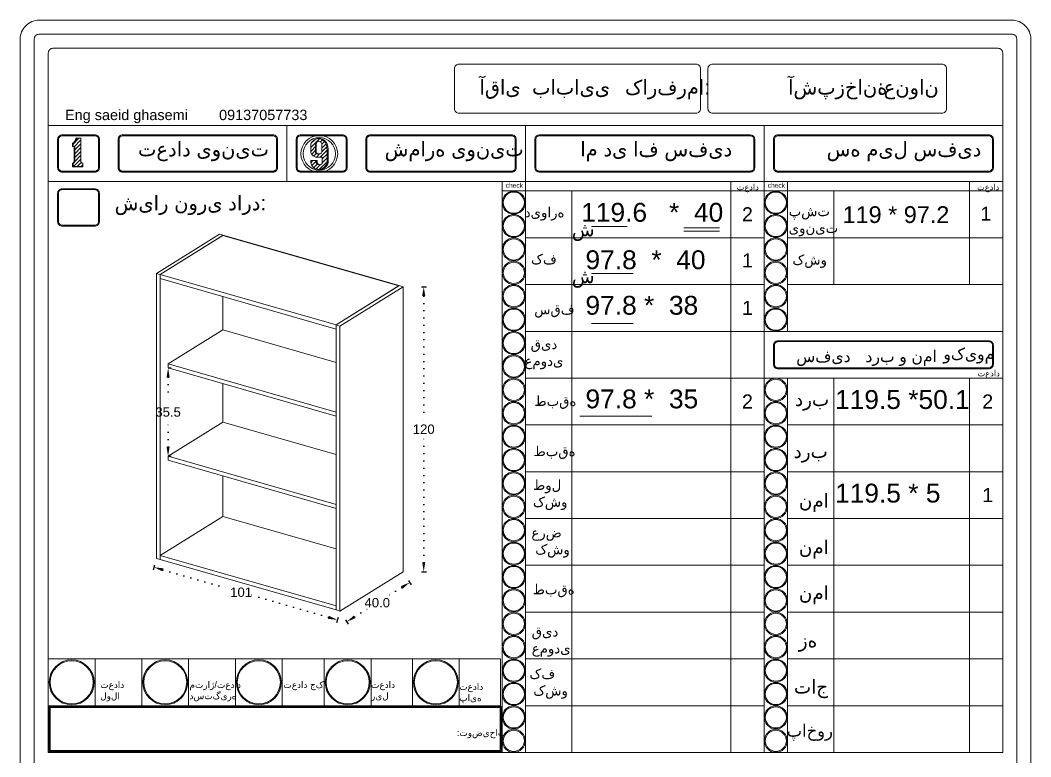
# Model space of a CAD drawing. Header units: inches. Extents: x 352 to 11605, y -941 to 2503.
# Drawn here: x 10072.4 to 10504.4, y 1258.1 to 1572.8 of the extents above; entities that cross this region are included whole.
import ezdxf

# ---------------------------------------------------------------- set-up
doc = ezdxf.new("R2010")
doc.units = ezdxf.units.IN
doc.header["$MEASUREMENT"] = 0
doc.linetypes.add('ACAD_ISO07W100', pattern=[3, 0, -3])
doc.styles.get("Standard").update_dxf_attribs({"font": 'arial.ttf'})
doc.dimstyles.new('ISO-25', dxfattribs={"dimtxt": 4, "dimasz": 4, "dimexe": 1.25, "dimexo": 0.625, "dimtad": 1, "dimtih": 1, "dimtoh": 1, "dimdec": 1, "dimtxsty": 'Standard', "dimcen": 2.5, "dimadec": 0, "dimazin": 0, "dimtfac": 1, "dimtdec": 1, "dimtmove": 0, "dimatfit": 3, "dimfxl": 1, "dimfxlon": 1, "dimarcsym": 0})

# ---------------------------------------------------------------- blocks, each defined once
blk = doc.blocks.new('*D137')
at = {"color": 0, "lineweight": -2, "transparency": 16777216}
for p, q in [((10243.91, 1458.94), (10246.16, 1458.94)), ((10243.91, 1337.14), (10246.16, 1337.14))]:
    blk.add_line(p, q, dxfattribs=at)
at = {"color": 0, "linetype": 'ACAD_ISO07W100', "lineweight": -2, "transparency": 16777216}
for p, q in [((10244.91, 1454.94), (10244.91, 1400.71)), ((10244.91, 1341.14), (10244.91, 1395.37))]:
    blk.add_line(p, q, dxfattribs=at)
at = {"color": 0, "transparency": 16777216}
for points in [[(10244.24, 1454.94), (10245.57, 1454.94), (10244.91, 1458.94)], [(10244.24, 1341.14), (10245.57, 1341.14), (10244.91, 1337.14)]]:
    blk.add_solid(points, dxfattribs=at)
at = {"layer": 'Defpoints', "color": 0, "transparency": 16777216}
for p in [(10236.05, 1458.94), (10244.91, 1458.94), (10236.05, 1337.14)]:
    blk.add_point(p, dxfattribs=at)
at = {"color": 0, "lineweight": 20, "transparency": 16777216, "insert": (10244.91, 1398.04), "char_height": 4, "attachment_point": 5}
blk.add_mtext('120', dxfattribs=at)
blk = doc.blocks.new('*D138')
at = {"color": 0, "lineweight": -2, "transparency": 16777216}
for p, q in [((10238.38, 1333.4), (10239.57, 1331.49)), ((10211.44, 1316.6), (10212.63, 1314.69))]:
    blk.add_line(p, q, dxfattribs=at)
at = {"color": 0, "linetype": 'ACAD_ISO07W100', "lineweight": -2, "transparency": 16777216}
for p, q in [((10235.52, 1330.43), (10229.32, 1326.57)), ((10215.37, 1317.87), (10220.76, 1321.23))]:
    blk.add_line(p, q, dxfattribs=at)
at = {"color": 0, "transparency": 16777216}
for points in [[(10235.16, 1331), (10235.87, 1329.87), (10238.91, 1332.55)], [(10215.01, 1318.43), (10215.72, 1317.3), (10211.97, 1315.75)]]:
    blk.add_solid(points, dxfattribs=at)
at = {"layer": 'Defpoints', "color": 0, "transparency": 16777216}
for p in [(10236.05, 1337.14), (10209.11, 1320.35), (10211.97, 1315.75)]:
    blk.add_point(p, dxfattribs=at)
at = {"color": 0, "lineweight": 20, "transparency": 16777216, "insert": (10225.04, 1323.9), "char_height": 4, "attachment_point": 5}
blk.add_mtext('40.0', dxfattribs=at)
blk = doc.blocks.new('*D139')
at = {"color": 0, "lineweight": -2, "transparency": 16777216}
for p, q in [((10129.86, 1340.01), (10129.24, 1337.85)), ((10208.3, 1317.52), (10207.68, 1315.36))]:
    blk.add_line(p, q, dxfattribs=at)
at = {"color": 0, "linetype": 'ACAD_ISO07W100', "lineweight": -2, "transparency": 16777216}
for p, q in [((10133.43, 1337.95), (10162.37, 1329.65)), ((10204.18, 1317.67), (10171.31, 1327.09))]:
    blk.add_line(p, q, dxfattribs=at)
at = {"color": 0, "transparency": 16777216}
for points in [[(10133.62, 1338.59), (10133.25, 1337.31), (10129.59, 1339.05)], [(10204.36, 1318.31), (10203.99, 1317.02), (10208.02, 1316.56)]]:
    blk.add_solid(points, dxfattribs=at)
at = {"layer": 'Defpoints', "color": 0, "transparency": 16777216}
for p in [(10130.67, 1342.83), (10129.59, 1339.05), (10209.11, 1320.35)]:
    blk.add_point(p, dxfattribs=at)
at = {"color": 0, "lineweight": 20, "transparency": 16777216, "insert": (10166.84, 1328.37), "char_height": 4, "attachment_point": 5}
blk.add_mtext('101', dxfattribs=at)
blk = doc.blocks.new('*D140')
at = {"color": 0, "lineweight": -2, "transparency": 16777216}
for p, q in [((10135.63, 1424.23), (10136.88, 1424.23)), ((10135.63, 1386.53), (10136.88, 1386.53))]:
    blk.add_line(p, q, dxfattribs=at)
at = {"color": 0, "linetype": 'ACAD_ISO07W100', "lineweight": -2, "transparency": 16777216}
for p, q in [((10135.63, 1420.23), (10135.63, 1408.04)), ((10135.63, 1390.53), (10135.63, 1402.71))]:
    blk.add_line(p, q, dxfattribs=at)
at = {"color": 0, "transparency": 16777216}
for points in [[(10134.96, 1420.23), (10136.3, 1420.23), (10135.63, 1424.23)], [(10134.96, 1390.53), (10136.3, 1390.53), (10135.63, 1386.53)]]:
    blk.add_solid(points, dxfattribs=at)
at = {"layer": 'Defpoints', "color": 0, "transparency": 16777216}
for p in [(10135.63, 1424.23), (10135.63, 1386.53), (10135.63, 1386.53)]:
    blk.add_point(p, dxfattribs=at)
at = {"color": 0, "lineweight": 20, "transparency": 16777216, "insert": (10135.63, 1405.38), "char_height": 4, "attachment_point": 5}
blk.add_mtext('35.5', dxfattribs=at)

msp = doc.modelspace()

# ---------------------------------------------------------------- hatches: boundary and pattern name
at = {"lineweight": 20}
h = msp.add_hatch(dxfattribs=at)
h.set_pattern_fill('ANSI31', color=256, scale=9.218651)
h.set_pattern_definition([(45, (9349.1498, 2061.4753), (-0.8148213, 0.8148213), [])])
h.paths.add_polyline_path([(10098.92, 1511.72), (10098.83, 1511.77), (10098.74, 1511.82), (10098.66, 1511.88), (10098.59, 1511.96), (10098.53, 1512.04), (10098.48, 1512.12), (10098.44, 1512.21), (10098.41, 1512.31), (10098.39, 1512.41), (10098.39, 1512.51), (10098.39, 1522.43), (10096.53, 1522.43), (10096.5, 1522.2), (10096.45, 1521.97), (10096.38, 1521.75), (10096.3, 1521.53), (10096.19, 1521.32), (10096.07, 1521.12), (10095.93, 1520.94), (10095.78, 1520.76), (10095.61, 1520.6), (10095.42, 1520.46), (10095.23, 1520.33), (10095.02, 1520.22), (10095.02, 1518.81), (10095.43, 1518.81), (10095.74, 1518.79), (10095.74, 1512.55), (10095.72, 1512.45), (10095.7, 1512.36), (10095.67, 1512.26), (10095.63, 1512.18), (10095.57, 1512.09), (10095.51, 1512.02), (10095.45, 1511.95), (10095.37, 1511.88), (10095.29, 1511.83), (10095.21, 1511.78), (10095.12, 1511.75), (10095.02, 1511.72), (10095.02, 1510.29), (10099.11, 1510.29), (10099.11, 1511.67), (10099.01, 1511.69)])
h = msp.add_hatch(dxfattribs=at)
h.set_pattern_fill('ANSI31', color=256, scale=9.218651)
h.set_pattern_definition([(45, (9595.5561, 2061.3738), (-0.8148213, 0.8148213), [])])
h.paths.add_polyline_path([(10203.59, 1515.66), (10203.6, 1515.84), (10203.61, 1516.27), (10203.62, 1516.7), (10203.61, 1517.13), (10203.59, 1517.56), (10203.55, 1518.06), (10203.5, 1518.53), (10203.42, 1519), (10203.33, 1519.47), (10203.21, 1519.93), (10202.86, 1520.58), (10202.39, 1521.15), (10201.82, 1521.62), (10201.17, 1521.96), (10200.46, 1522.18), (10199.72, 1522.25), (10199.28, 1522.21), (10198.68, 1522.02), (10198.02, 1521.67), (10197.44, 1521.2), (10196.97, 1520.62), (10196.61, 1519.97), (10196.61, 1516.53), (10196.7, 1516.22), (10196.82, 1515.93), (10196.97, 1515.64), (10197.15, 1515.38), (10197.37, 1515.14), (10197.6, 1514.92), (10197.87, 1514.74), (10198.15, 1514.58), (10198.44, 1514.46), (10198.75, 1514.37), (10199.07, 1514.31), (10199.12, 1514.31), (10201.11, 1514.31), (10201.54, 1514.29), (10201.54, 1511.85), (10201.44, 1511.63), (10201.3, 1511.44), (10201.13, 1511.28), (10200.92, 1511.16), (10200.7, 1511.09), (10200.46, 1511.07), (10200.23, 1511.09), (10199.82, 1511.14), (10199.59, 1511.21), (10199.39, 1511.33), (10199.22, 1511.48), (10199.08, 1511.67), (10198.98, 1511.89), (10198.98, 1512.83), (10196.61, 1512.83), (10196.61, 1511.85), (10196.92, 1511.07), (10197.39, 1510.38), (10197.99, 1509.8), (10198.7, 1509.37), (10199.4, 1509.14), (10199.91, 1509.08), (10200.74, 1509.17), (10201.52, 1509.43), (10202.23, 1509.86), (10202.83, 1510.43), (10203.29, 1511.12), (10203.59, 1511.89)])
h.paths.add_polyline_path([(10201.04, 1516.08), (10200.86, 1515.9), (10200.63, 1515.77), (10200.39, 1515.69), (10200.13, 1515.66), (10199.88, 1515.69), (10199.63, 1515.77), (10199.41, 1515.9), (10199.22, 1516.08), (10199.08, 1516.29), (10198.98, 1516.53), (10198.98, 1519.97), (10199.02, 1520.26), (10199.13, 1520.54), (10199.32, 1520.78), (10199.56, 1520.97), (10199.83, 1521.08), (10200.13, 1521.12), (10200.43, 1521.08), (10200.71, 1520.97), (10200.95, 1520.78), (10201.13, 1520.54), (10201.25, 1520.26), (10201.29, 1519.97), (10201.29, 1516.53), (10201.19, 1516.29)], flags=16)

# ---------------------------------------------------------------- linework, layer by layer
for p, q in [((10084.41, 1259.88), (10084.41, 1558.85)), ((10492.41, 1527.88), (10084.41, 1527.88)), ((10084.41, 1348.89), (10084.41, 1527.88)), ((10186.41, 1503.88), (10186.41, 1527.88)), ((10288.41, 1503.88), (10288.41, 1527.88)), ((10288.41, 1527.88), (10288.41, 1507.88)), ((10390.41, 1503.88), (10390.41, 1527.88)), ((10088.41, 1509.88), (10088.41, 1521.88)), ((10104.26, 1523.88), (10090.41, 1523.88)), ((10106.26, 1521.88), (10106.26, 1509.88)), ((10114.26, 1509.88), (10114.26, 1521.88)), ((10180.41, 1523.88), (10116.26, 1523.88)), ((10182.41, 1509.88), (10182.41, 1521.88)), ((10190.41, 1521.88), (10190.41, 1509.88)), ((10210.12, 1523.88), (10192.41, 1523.88)), ((10212.12, 1509.88), (10212.12, 1521.88)), ((10220.12, 1509.88), (10220.12, 1521.88)), ((10282.41, 1523.88), (10222.12, 1523.88)), ((10284.41, 1521.88), (10284.41, 1509.88)), ((10292.41, 1509.88), (10292.41, 1521.88)), ((10384.41, 1523.88), (10294.41, 1523.88)), ((10386.41, 1521.88), (10386.41, 1509.88)), ((10394.41, 1509.88), (10394.41, 1521.88)), ((10486.41, 1523.88), (10396.41, 1523.88)), ((10488.41, 1509.88), (10488.41, 1521.88)), ((10095.02, 1520.22), (10095.02, 1518.81)), ((10090.41, 1507.88), (10104.26, 1507.88)), ((10095.02, 1510.29), (10099.11, 1510.29)), ((10180.41, 1507.88), (10116.26, 1507.88)), ((10192.41, 1507.88), (10210.12, 1507.88)), ((10282.41, 1507.88), (10222.12, 1507.88)), ((10294.41, 1507.88), (10384.41, 1507.88)), ((10396.41, 1507.88), (10486.41, 1507.88)), ((10492.41, 1507.88), (10492.41, 1259.88)), ((10084.41, 1503.88), (10492.41, 1503.88)), ((10278.41, 1503.88), (10278.41, 1499.88)), ((10288.41, 1259.88), (10288.41, 1503.88)), ((10376.24, 1259.88), (10376.24, 1503.88)), ((10390.41, 1503.88), (10390.41, 1479.88)), ((10400.41, 1503.88), (10400.41, 1479.88)), ((10478.19, 1459.88), (10478.19, 1503.88)), ((10278.41, 1499.88), (10492.41, 1499.88)), ((10278.41, 1259.88), (10278.41, 1499.88)), ((10308.22, 1499.88), (10308.22, 1259.88)), ((10390.41, 1343.88), (10390.41, 1499.88)), ((10390.41, 1259.88), (10390.41, 1499.88)), ((10400.41, 1439.88), (10400.41, 1499.88)), ((10400.41, 1439.88), (10400.41, 1499.88)), ((10400.41, 1499.88), (10400.41, 1479.88)), ((10420.22, 1499.88), (10420.22, 1459.88)), ((10316.57, 1484.63), (10331.9, 1484.63)), ((10356.07, 1484.13), (10371.4, 1484.13)), ((10356.07, 1482.73), (10371.4, 1482.73)), ((10288.41, 1479.88), (10390.41, 1479.88)), ((10400.41, 1479.88), (10492.41, 1479.88)), ((10316.57, 1464.63), (10334.46, 1464.63)), ((10288.41, 1459.88), (10390.41, 1459.88)), ((10492.41, 1459.88), (10400.41, 1459.88)), ((10492.41, 1459.88), (10472.41, 1459.88)), ((10316.57, 1443.18), (10334.46, 1443.18)), ((10288.41, 1439.88), (10492.41, 1439.88)), ((10486.41, 1435.88), (10396.41, 1435.88)), ((10394.41, 1425.88), (10394.41, 1433.88)), ((10488.41, 1433.88), (10488.41, 1425.88)), ((10486.41, 1423.88), (10396.41, 1423.88)), ((10288.41, 1419.88), (10390.41, 1419.88)), ((10492.41, 1419.88), (10390.41, 1419.88)), ((10400.41, 1259.88), (10400.41, 1419.88)), ((10420.22, 1419.88), (10420.22, 1259.88)), ((10478.19, 1419.88), (10478.19, 1259.88)), ((10288.41, 1399.88), (10390.41, 1399.88)), ((10288.41, 1399.88), (10308.22, 1399.88)), ((10288.41, 1399.88), (10390.41, 1399.88)), ((10311.66, 1403.63), (10342.42, 1403.63)), ((10356.92, 1399.88), (10390.41, 1399.88)), ((10400.41, 1399.88), (10492.41, 1399.88)), ((10288.41, 1379.88), (10308.22, 1379.88)), ((10288.41, 1379.88), (10390.41, 1379.88)), ((10400.41, 1379.88), (10492.41, 1379.88)), ((10400.41, 1379.88), (10492.41, 1379.88)), ((10288.41, 1359.88), (10390.41, 1359.88)), ((10400.41, 1359.88), (10492.41, 1359.88)), ((10288.41, 1339.88), (10390.41, 1339.88)), ((10376.24, 1339.88), (10390.41, 1339.88)), ((10400.41, 1339.88), (10492.41, 1339.88)), ((10084.41, 1319.88), (10084.41, 1279.88)), ((10084.41, 1319.88), (10084.41, 1279.88)), ((10288.41, 1319.88), (10390.41, 1319.88)), ((10376.24, 1319.88), (10390.41, 1319.88)), ((10400.41, 1319.88), (10492.41, 1319.88)), ((10400.41, 1319.88), (10492.41, 1319.88)), ((10084.41, 1299.88), (10277.79, 1299.88)), ((10104.41, 1299.88), (10104.41, 1279.88)), ((10124.41, 1299.88), (10124.41, 1279.88)), ((10144.41, 1299.88), (10144.41, 1279.88)), ((10164.41, 1299.88), (10164.41, 1279.88)), ((10184.41, 1299.88), (10184.41, 1279.88)), ((10202.4, 1299.88), (10202.4, 1279.88)), ((10222.4, 1299.88), (10222.4, 1279.88)), ((10240.08, 1299.88), (10240.08, 1279.88)), ((10260.08, 1299.88), (10260.08, 1279.88)), ((10277.79, 1299.88), (10277.79, 1279.88)), ((10288.41, 1299.88), (10390.41, 1299.88)), ((10288.41, 1299.88), (10390.41, 1299.88)), ((10376.24, 1299.88), (10390.41, 1299.88)), ((10400.41, 1299.88), (10492.41, 1299.88)), ((10400.41, 1299.88), (10492.41, 1299.88)), ((10084.41, 1279.88), (10277.79, 1279.88)), ((10288.41, 1279.88), (10390.41, 1279.88)), ((10288.41, 1279.88), (10390.41, 1279.88)), ((10376.24, 1279.88), (10390.41, 1279.88)), ((10400.41, 1279.88), (10492.41, 1279.88)), ((10400.41, 1279.88), (10492.41, 1279.88)), ((10278.41, 1259.88), (10084.41, 1259.88)), ((10278.41, 1259.88), (10390.41, 1259.88)), ((10278.41, 1259.88), (10492.41, 1259.88)), ((10278.41, 1259.88), (10390.41, 1259.88))]:
    msp.add_line(p, q, dxfattribs=at)
at = {"linetype": 'Continuous', "lineweight": 20, "extrusion": (-1.66533e-16, 0.906236, 0.422772)}
for p, q in [((10157.61, 1481.43), (10130.67, 1464.63)), ((10132.26, 1464.18), (10159.2, 1480.97)), ((10132.26, 1464.18), (10159, 1480.85)), ((10157.61, 1481.43), (10234.46, 1459.4)), ((10234.26, 1459.27), (10159, 1480.85)), ((10234.26, 1459.27), (10159, 1480.85)), ((10130.67, 1464.63), (10132.26, 1464.18)), ((10130.67, 1464.63), (10130.67, 1342.83)), ((10132.26, 1462.44), (10132.26, 1464.18)), ((10207.52, 1442.6), (10132.26, 1464.18)), ((10132.26, 1464.18), (10132.26, 1342.38)), ((10207.52, 1440.86), (10132.26, 1462.44)), ((10222.74, 1462.76), (10221.15, 1463.21)), ((10222.54, 1462.63), (10222.74, 1462.76)), ((10234.46, 1459.4), (10207.52, 1442.6)), ((10234.26, 1459.27), (10207.52, 1442.6)), ((10209.11, 1442.15), (10236.05, 1458.94)), ((10234.46, 1459.4), (10234.26, 1459.27)), ((10236.05, 1458.94), (10234.46, 1459.4)), ((10236.05, 1458.94), (10236.05, 1337.14)), ((10159, 1454.77), (10159, 1440.54)), ((10135.63, 1425.97), (10159, 1440.54)), ((10159, 1440.54), (10207.52, 1426.63)), ((10207.52, 1442.6), (10209.11, 1442.15)), ((10207.52, 1442.6), (10207.52, 1320.8)), ((10207.52, 1442.6), (10207.52, 1440.86)), ((10209.11, 1442.15), (10209.11, 1320.35)), ((10135.63, 1425.97), (10207.52, 1405.36)), ((10135.63, 1424.23), (10135.63, 1425.97)), ((10207.52, 1403.62), (10135.63, 1424.23)), ((10159, 1417.53), (10159, 1401.1)), ((10159, 1401.1), (10135.63, 1386.53)), ((10159, 1401.1), (10207.52, 1387.19)), ((10135.63, 1386.53), (10207.52, 1365.92)), ((10135.63, 1384.79), (10135.63, 1386.53)), ((10207.52, 1364.18), (10135.63, 1384.79)), ((10159, 1378.09), (10159, 1360.79)), ((10132.26, 1344.12), (10159, 1360.79)), ((10207.52, 1346.88), (10159, 1360.79)), ((10207.52, 1322.54), (10132.26, 1344.12)), ((10132.26, 1344.12), (10132.26, 1342.38)), ((10132.26, 1342.38), (10130.67, 1342.83)), ((10132.26, 1342.38), (10207.52, 1320.8)), ((10236.05, 1337.14), (10209.11, 1320.35)), ((10207.52, 1322.54), (10207.52, 1320.8)), ((10209.11, 1320.35), (10207.52, 1320.8))]:
    msp.add_line(p, q, dxfattribs=at)
at = {"lineweight": 20}
for points in [[(10080.41, 966.85), (10496.41, 966.85, 0.414214), (10504.41, 974.85), (10504.41, 1564.85, 0.414214), (10496.41, 1572.85), (10080.41, 1572.85, 0.414214), (10072.41, 1564.85), (10072.41, 974.85, 0.414214)], [(10080.41, 972.85), (10496.41, 972.85, 0.414214), (10498.41, 974.85), (10498.41, 1564.85, 0.414214), (10496.41, 1566.85), (10080.41, 1566.85, 0.414214), (10078.41, 1564.85), (10078.41, 974.85, 0.414214)], [(10363.26, 1552.09, 0.414214), (10361.26, 1554.09), (10260.02, 1554.09, 0.414214), (10258.02, 1552.09), (10258.02, 1535.05, 0.414214), (10260.02, 1533.05), (10361.26, 1533.05, 0.414214), (10363.26, 1535.05)], [(10368.39, 1533.05), (10466.39, 1533.05, 0.414214), (10468.39, 1535.05), (10468.39, 1552.09, 0.414214), (10466.39, 1554.09), (10368.39, 1554.09, 0.414214), (10366.39, 1552.09), (10366.39, 1535.05, 0.414214)], [(10468.39, 1552.09, 0.414214), (10466.39, 1554.09), (10368.39, 1554.09, 0.414214), (10366.39, 1552.09), (10366.39, 1535.05, 0.414214), (10368.39, 1533.05), (10466.39, 1533.05, 0.414214), (10468.39, 1535.05)], [(10106.26, 1521.88, 0.414214), (10104.26, 1523.88), (10090.41, 1523.88, 0.414214), (10088.41, 1521.88), (10088.41, 1509.88, 0.414214), (10090.41, 1507.88), (10104.26, 1507.88, 0.414214), (10106.26, 1509.88)], [(10105.86, 1521.88, 0.414214), (10104.26, 1523.48), (10090.41, 1523.48, 0.414214), (10088.81, 1521.88), (10088.81, 1509.88, 0.414214), (10090.41, 1508.28), (10104.26, 1508.28, 0.414214), (10105.86, 1509.88)], [(10182.41, 1521.88, 0.414214), (10180.41, 1523.88), (10116.26, 1523.88, 0.414214), (10114.26, 1521.88), (10114.26, 1509.88, 0.414214), (10116.26, 1507.88), (10180.41, 1507.88, 0.414214), (10182.41, 1509.88)], [(10182.01, 1521.88, 0.414214), (10180.41, 1523.48), (10116.26, 1523.48, 0.414214), (10114.66, 1521.88), (10114.66, 1509.88, 0.414214), (10116.26, 1508.28), (10180.41, 1508.28, 0.414214), (10182.01, 1509.88)], [(10212.12, 1521.88, 0.414214), (10210.12, 1523.88), (10192.41, 1523.88, 0.414214), (10190.41, 1521.88), (10190.41, 1509.88, 0.414214), (10192.41, 1507.88), (10210.12, 1507.88, 0.414214), (10212.12, 1509.88)], [(10211.72, 1521.88, 0.414214), (10210.12, 1523.48), (10192.41, 1523.48, 0.414214), (10190.81, 1521.88), (10190.81, 1509.88, 0.414214), (10192.41, 1508.28), (10210.12, 1508.28, 0.414214), (10211.72, 1509.88)], [(10284.41, 1521.88, 0.414214), (10282.41, 1523.88), (10222.12, 1523.88, 0.414214), (10220.12, 1521.88), (10220.12, 1509.88, 0.414214), (10222.12, 1507.88), (10282.41, 1507.88, 0.414214), (10284.41, 1509.88)], [(10284.01, 1521.88, 0.414214), (10282.41, 1523.48), (10222.12, 1523.48, 0.414214), (10220.52, 1521.88), (10220.52, 1509.88, 0.414214), (10222.12, 1508.28), (10282.41, 1508.28, 0.414214), (10284.01, 1509.88)], [(10386.01, 1521.88, 0.414214), (10384.41, 1523.48), (10294.41, 1523.48, 0.414214), (10292.81, 1521.88), (10292.81, 1509.88, 0.414214), (10294.41, 1508.28), (10384.41, 1508.28, 0.414214), (10386.01, 1509.88)], [(10488.41, 1521.88, 0.414214), (10486.41, 1523.88), (10396.41, 1523.88, 0.414214), (10394.41, 1521.88), (10394.41, 1509.88, 0.414214), (10396.41, 1507.88), (10486.41, 1507.88, 0.414214), (10488.41, 1509.88)], [(10488.01, 1521.88, 0.414214), (10486.41, 1523.48), (10396.41, 1523.48, 0.414214), (10394.81, 1521.88), (10394.81, 1509.88, 0.414214), (10396.41, 1508.28), (10486.41, 1508.28, 0.414214), (10488.01, 1509.88)], [(10106.26, 1498.84, 0.414214), (10104.26, 1500.84), (10090.41, 1500.84, 0.414214), (10088.41, 1498.84), (10088.41, 1486.84, 0.414214), (10090.41, 1484.84), (10104.26, 1484.84, 0.414214), (10106.26, 1486.84)], [(10106.26, 1498.84, 0.414214), (10104.26, 1500.84), (10090.41, 1500.84, 0.414214), (10088.41, 1498.84), (10088.41, 1486.84, 0.414214), (10090.41, 1484.84), (10104.26, 1484.84, 0.414214), (10106.26, 1486.84)], [(10105.86, 1498.84, 0.414214), (10104.26, 1500.44), (10090.41, 1500.44, 0.414214), (10088.81, 1498.84), (10088.81, 1486.84, 0.414214), (10090.41, 1485.24), (10104.26, 1485.24, 0.414214), (10105.86, 1486.84)], [(10105.86, 1498.84, 0.414214), (10104.26, 1500.44), (10090.41, 1500.44, 0.414214), (10088.81, 1498.84), (10088.81, 1486.84, 0.414214), (10090.41, 1485.24), (10104.26, 1485.24, 0.414214), (10105.86, 1486.84)], [(10488.41, 1433.88, 0.414214), (10486.41, 1435.88), (10396.41, 1435.88, 0.414214), (10394.41, 1433.88), (10394.41, 1425.88, 0.414214), (10396.41, 1423.88), (10486.41, 1423.88, 0.414214), (10488.41, 1425.88)], [(10488.01, 1433.88, 0.414214), (10486.41, 1435.48), (10396.41, 1435.48, 0.414214), (10394.81, 1433.88), (10394.81, 1425.88, 0.414214), (10396.41, 1424.28), (10486.41, 1424.28, 0.414214), (10488.01, 1425.88)]]:
    msp.add_lwpolyline(points, format="xyb", close=True, dxfattribs=at)
for points in [[(10492.41, 1360.82), (10492.41, 1558.85, 0.414214), (10490.41, 1560.85), (10086.41, 1560.85, 0.414214), (10084.41, 1558.85), (10084.41, 1360.82)], [(10363.26, 1552.09, 0.414214), (10361.26, 1554.09), (10260.02, 1554.09, 0.414214), (10258.02, 1552.09), (10258.02, 1535.05, 0.414214), (10260.02, 1533.05), (10361.26, 1533.05, 0.414214), (10363.26, 1535.05), (10363.26, 1552.09)]]:
    msp.add_lwpolyline(points, format="xyb", dxfattribs=at)
for points in [[(10094.71, 1510.23), (10099.11, 1510.23), (10099.11, 1510.29), (10099.11, 1511.67), (10099.01, 1511.69), (10098.92, 1511.72), (10098.83, 1511.77), (10098.74, 1511.82), (10098.66, 1511.88), (10098.59, 1511.96), (10098.53, 1512.04), (10098.48, 1512.12), (10098.44, 1512.21), (10098.41, 1512.31), (10098.39, 1512.41), (10098.39, 1512.51), (10098.39, 1522.43), (10098.39, 1522.49), (10096.22, 1522.49), (10096.2, 1522.26), (10096.15, 1522.03), (10096.08, 1521.8), (10095.99, 1521.58), (10095.89, 1521.37), (10095.76, 1521.17), (10095.62, 1520.98), (10095.47, 1520.8), (10095.3, 1520.64), (10095.11, 1520.49), (10094.91, 1520.36), (10094.71, 1520.25), (10094.71, 1518.81), (10095.02, 1518.81), (10095.43, 1518.81), (10095.43, 1512.51), (10095.41, 1512.41), (10095.39, 1512.31), (10095.36, 1512.22), (10095.32, 1512.13), (10095.26, 1512.05), (10095.2, 1511.97), (10095.14, 1511.9), (10095.06, 1511.84), (10094.98, 1511.78), (10094.89, 1511.74), (10094.8, 1511.7), (10094.71, 1511.67), (10094.71, 1510.23), (10095.02, 1510.29), (10095.02, 1511.72), (10095.12, 1511.75), (10095.21, 1511.78), (10095.29, 1511.83), (10095.37, 1511.88), (10095.45, 1511.95), (10095.51, 1512.02), (10095.57, 1512.09), (10095.63, 1512.18), (10095.67, 1512.26), (10095.7, 1512.36), (10095.72, 1512.45), (10095.74, 1512.55), (10095.74, 1518.79), (10095.43, 1518.81)], [(10094.71, 1520.25), (10095.02, 1520.22), (10095.23, 1520.33), (10095.42, 1520.46), (10095.61, 1520.6), (10095.78, 1520.76), (10095.93, 1520.94), (10096.07, 1521.12), (10096.19, 1521.32), (10096.3, 1521.53), (10096.38, 1521.75), (10096.45, 1521.97), (10096.5, 1522.2), (10096.53, 1522.43)], [(10096.22, 1522.49), (10096.53, 1522.43), (10098.39, 1522.43)], [(10198.68, 1522.02), (10198.02, 1521.67), (10197.44, 1521.2), (10196.97, 1520.62), (10196.61, 1519.97), (10196.61, 1516.53), (10196.7, 1516.22), (10196.82, 1515.93), (10196.97, 1515.64), (10197.15, 1515.38), (10197.37, 1515.14), (10197.6, 1514.92), (10197.87, 1514.74), (10198.15, 1514.58), (10198.44, 1514.46), (10198.75, 1514.37), (10199.07, 1514.31), (10199.12, 1514.31), (10199.39, 1514.29), (10201.54, 1514.29)], [(10199.72, 1521.07), (10199.43, 1521.03), (10199.15, 1520.92), (10198.91, 1520.73), (10198.73, 1520.5), (10198.62, 1520.22), (10198.58, 1519.93), (10198.58, 1516.53), (10198.68, 1516.29), (10198.82, 1516.08), (10199.01, 1515.9), (10199.23, 1515.77), (10199.47, 1515.69), (10199.72, 1515.66), (10200.13, 1515.66), (10200.39, 1515.69), (10200.63, 1515.77), (10200.86, 1515.9), (10201.04, 1516.08), (10201.19, 1516.29), (10201.29, 1516.53), (10201.29, 1519.97)], [(10198.68, 1522.02), (10199.28, 1522.21), (10199.39, 1522.24), (10200.13, 1522.31), (10200.88, 1522.24), (10201.59, 1522.02), (10202.25, 1521.67), (10202.83, 1521.2), (10203.3, 1520.62), (10203.65, 1519.97), (10203.77, 1519.5), (10203.87, 1519.03), (10203.95, 1518.56), (10204, 1518.09), (10204.04, 1517.58), (10204.06, 1517.14), (10204.06, 1516.71), (10204.06, 1516.27), (10204.05, 1515.84), (10204.04, 1515.66), (10204.04, 1511.85), (10203.73, 1511.07), (10203.27, 1510.38), (10202.66, 1509.8), (10201.95, 1509.37), (10201.16, 1509.1), (10200.46, 1509.03)], [(10201.29, 1519.97), (10201.25, 1520.26), (10201.13, 1520.54), (10200.95, 1520.78), (10200.71, 1520.97), (10200.43, 1521.08), (10200.13, 1521.12), (10199.83, 1521.08), (10199.56, 1520.97), (10199.32, 1520.78), (10199.13, 1520.54), (10199.02, 1520.26), (10198.98, 1519.97), (10198.98, 1516.53), (10199.08, 1516.29), (10199.22, 1516.08), (10199.41, 1515.9), (10199.63, 1515.77), (10199.88, 1515.69), (10200.13, 1515.66)], [(10199.4, 1509.14), (10199.91, 1509.08), (10200.74, 1509.17), (10201.52, 1509.43), (10202.23, 1509.86), (10202.83, 1510.43), (10203.29, 1511.12), (10203.59, 1511.89), (10203.59, 1515.66), (10203.6, 1515.84), (10203.61, 1516.27), (10203.62, 1516.7), (10203.61, 1517.13), (10203.59, 1517.56), (10203.55, 1518.06), (10203.5, 1518.53), (10203.42, 1519), (10203.33, 1519.47), (10203.21, 1519.93), (10202.86, 1520.58), (10202.39, 1521.15), (10201.82, 1521.62), (10201.17, 1521.96), (10200.46, 1522.18), (10199.72, 1522.25), (10199.28, 1522.21)], [(10200.33, 1509.01), (10199.5, 1509.1), (10199.4, 1509.14), (10198.7, 1509.37), (10197.99, 1509.8), (10197.39, 1510.38), (10196.92, 1511.07), (10196.61, 1511.85), (10196.61, 1512.83), (10198.98, 1512.83), (10199.39, 1512.83), (10199.39, 1511.85), (10199.48, 1511.63), (10199.62, 1511.44), (10199.8, 1511.28), (10200, 1511.16), (10200.23, 1511.09)], [(10200.46, 1511.07), (10200.23, 1511.09), (10199.82, 1511.14), (10199.59, 1511.21), (10199.39, 1511.33), (10199.22, 1511.48), (10199.08, 1511.67), (10198.98, 1511.89), (10198.98, 1512.83)], [(10200.46, 1511.07), (10200.7, 1511.09), (10200.92, 1511.16), (10201.13, 1511.28), (10201.3, 1511.44), (10201.44, 1511.63), (10201.54, 1511.85), (10201.54, 1514.29), (10201.11, 1514.31), (10199.12, 1514.31)]]:
    msp.add_lwpolyline(points, dxfattribs=at)
for points in [[(10200.46, 1509.01), (10200.46, 1509.03), (10200.33, 1509.01)], [(10084.41, 1503.88), (10492.41, 1503.88), (10492.41, 1259.88), (10084.41, 1259.88)], [(10278.41, 1259.88), (10084.41, 1259.88), (10084.41, 1503.88), (10492.41, 1503.88), (10492.41, 1259.88)], [(10278.01, 1279.48), (10084.81, 1279.48), (10084.81, 1260.28), (10278.01, 1260.28)], [(10277.61, 1279.08), (10085.21, 1279.08), (10085.21, 1260.68), (10277.61, 1260.68)]]:
    msp.add_lwpolyline(points, close=True, dxfattribs=at)
for centre, radius in [((10200.27, 1515.74), 7.86), ((10200.27, 1515.74), 6.94), ((10283.41, 1494.88), 4.92), ((10283.41, 1494.88), 4.52), ((10395.41, 1494.88), 4.92), ((10395.41, 1494.88), 4.52), ((10283.41, 1484.88), 4.92), ((10283.41, 1484.88), 4.52), ((10395.41, 1484.88), 4.92), ((10395.41, 1484.88), 4.52), ((10283.41, 1474.88), 4.92), ((10283.41, 1474.88), 4.52), ((10395.41, 1474.88), 4.92), ((10395.41, 1474.88), 4.52), ((10283.41, 1464.88), 4.92), ((10283.41, 1464.88), 4.52), ((10395.41, 1464.88), 4.92), ((10395.41, 1464.88), 4.52), ((10283.41, 1454.88), 4.92), ((10283.41, 1454.88), 4.52), ((10395.41, 1454.88), 4.92), ((10395.41, 1454.88), 4.52), ((10283.41, 1444.88), 4.92), ((10283.41, 1444.88), 4.52), ((10395.41, 1444.88), 4.92), ((10395.41, 1444.88), 4.52), ((10283.41, 1434.88), 4.92), ((10283.41, 1434.88), 4.52), ((10283.41, 1424.88), 4.92), ((10283.41, 1424.88), 4.52), ((10283.41, 1414.88), 4.92), ((10283.41, 1414.88), 4.52), ((10395.41, 1414.88), 4.92), ((10395.41, 1414.88), 4.52), ((10283.41, 1404.88), 4.92), ((10283.41, 1404.88), 4.52), ((10395.41, 1404.88), 4.92), ((10395.41, 1404.88), 4.52), ((10283.41, 1394.88), 4.92), ((10395.41, 1394.88), 4.92), ((10283.41, 1394.88), 4.52), ((10395.41, 1394.88), 4.52), ((10283.41, 1384.88), 4.92), ((10283.41, 1384.88), 4.52), ((10395.41, 1384.88), 4.92), ((10395.41, 1384.88), 4.52), ((10283.41, 1374.88), 4.92), ((10283.41, 1374.88), 4.52), ((10395.41, 1374.88), 4.92), ((10395.41, 1374.88), 4.52), ((10283.41, 1364.88), 4.92), ((10395.41, 1364.88), 4.92), ((10283.41, 1364.88), 4.52), ((10395.41, 1364.88), 4.52), ((10283.41, 1354.88), 4.92), ((10283.41, 1354.88), 4.52), ((10395.41, 1354.88), 4.92), ((10395.41, 1354.88), 4.52), ((10283.41, 1344.88), 4.92), ((10283.41, 1344.88), 4.52), ((10395.41, 1344.88), 4.92), ((10395.41, 1344.88), 4.52), ((10283.41, 1334.88), 4.92), ((10283.41, 1334.88), 4.52), ((10395.41, 1334.88), 4.92), ((10395.41, 1334.88), 4.52), ((10283.41, 1324.88), 4.92), ((10283.41, 1324.88), 4.52), ((10395.41, 1324.88), 4.92), ((10395.41, 1324.88), 4.52), ((10283.41, 1314.88), 4.92), ((10283.41, 1314.88), 4.52), ((10395.41, 1314.88), 4.92), ((10395.41, 1314.88), 4.52), ((10283.41, 1304.88), 4.92), ((10283.41, 1304.88), 4.52), ((10395.41, 1304.88), 4.92), ((10395.41, 1304.88), 4.52), ((10094.41, 1289.88), 9.6), ((10094.41, 1289.88), 9.2), ((10134.41, 1289.88), 9.6), ((10134.41, 1289.88), 9.2), ((10174.41, 1289.88), 9.6), ((10174.41, 1289.88), 9.2), ((10212.4, 1289.88), 9.6), ((10212.4, 1289.88), 9.2), ((10250.08, 1289.88), 9.6), ((10250.08, 1289.88), 9.2), ((10283.41, 1294.88), 4.92), ((10283.41, 1294.88), 4.52), ((10395.41, 1294.88), 4.92), ((10395.41, 1294.88), 4.52), ((10283.41, 1284.88), 4.92), ((10283.41, 1284.88), 4.52), ((10395.41, 1284.88), 4.92), ((10395.41, 1284.88), 4.52), ((10283.41, 1274.88), 4.92), ((10283.41, 1274.88), 4.52), ((10395.41, 1274.88), 4.92), ((10395.41, 1274.88), 4.52), ((10283.41, 1264.88), 4.92), ((10283.41, 1264.88), 4.52), ((10395.41, 1264.88), 4.92), ((10395.41, 1264.88), 4.52)]:
    msp.add_circle(centre, radius, dxfattribs=at)
for centre, start, end in [((10090.41, 1521.88), 90, 180), ((10104.26, 1521.88), 0, 90), ((10116.26, 1521.88), 90, 180), ((10180.41, 1521.88), 0, 90), ((10192.41, 1521.88), 90, 180), ((10210.12, 1521.88), 0, 90), ((10222.12, 1521.88), 90, 180), ((10282.41, 1521.88), 0, 90), ((10294.41, 1521.88), 90, 180), ((10384.41, 1521.88), 0, 90), ((10396.41, 1521.88), 90, 180), ((10486.41, 1521.88), 0, 90), ((10090.41, 1509.88), 180, 270), ((10104.26, 1509.88), 270, 0), ((10116.26, 1509.88), 180, 270), ((10180.41, 1509.88), 270, 0), ((10192.41, 1509.88), 180, 270), ((10210.12, 1509.88), 270, 0), ((10222.12, 1509.88), 180, 270), ((10282.41, 1509.88), 270, 0), ((10294.41, 1509.88), 180, 270), ((10384.41, 1509.88), 270, 0), ((10396.41, 1509.88), 180, 270), ((10486.41, 1509.88), 270, 0), ((10396.41, 1433.88), 90, 180), ((10486.41, 1433.88), 0, 90), ((10396.41, 1425.88), 180, 270), ((10486.41, 1425.88), 270, 0)]:
    msp.add_arc(centre, 2, start, end, dxfattribs=at)

# ---------------------------------------------------------------- texts
at = {"lineweight": 20, "attachment_point": 1}
for s, width, gutter_width, heights, insert, char_height in [('آقای  بابایی', 53.2215, 164.79, [0], (10268.74, 1547.39), 6.3113), ('{\\fArial|b0|i0|c178|p34;کارفرما:}', 0.2338, 164.79, [0], (10330.96, 1547.39), 6.3113), ('آشپزخانه', 27.9316, 164.79, [0], (10400.65, 1547.39), 6.311), (':عنوان', 27.9316, 164.79, [0], (10439.09, 1547.39), 6.311), ('{\\fArial|b0|i0|c178|p34;Eng saeid ghasemi}', 79.2452, 164.79, [0], (10091.58, 1534.58), 4.4179), ('{\\fArial|b0|i0|c178|p34;09137057733 }', 65.4498, 164.79, [0], (10157.42, 1534.58), 4.4179), ('{\\fArial|b0|i0|c178|p34;تعداد یونیت}', 65.4498, 164.79, [0], (10122.79, 1520.99), 6.3113), ('{\\fArial|b0|i0|c178|p34;شماره یونیت}', 65.4498, 164.79, [0], (10228.21, 1520.99), 6.3113), ('{\\fArial|b0|i0|c178|p34;ام دی اف سفید}', 65.4498, 164.79, [0], (10311.83, 1520.99), 6.3113), ('{\\fArial|b0|i0|c178|p34;سه میل سفید}', 65.4498, 164.79, [0], (10417.15, 1520.99), 6.3113), ('{\\fArial|b0|i0|c178|p34;check}', 8.1204, 164.79, [0], (10279.99, 1503.3), 2.0101), ('{\\fArial|b0|i0|c178|p34;check}', 8.423, 164.79, [0], (10391.99, 1503.3), 2.0101), ('{\\fArial|b0|i0|c178|p34;تعداد }', 11.7486, 164.79, [0], (10378.66, 1502.89), 2.6665), ('{\\fArial|b0|i0|c178|p34;تعداد }', 10.9902, 164.79, [0], (10481.42, 1502.89), 2.6665), ('{\\fArial|b0|i0|c178|p34;شیار نوری دارد:}', 65.4498, 164.79, [0], (10112.79, 1497.95), 6.3113), ('{\\fArial|b0|i0|c178|p34;شیار نوری دارد:}', 65.4498, 164.79, [0], (10112.79, 1497.95), 6.3113), ('119.6   *  40', 61.9823, 462.54, [8.23], (10312.22, 1494.77), 8.0603), ('{\\fArial|b0|i0|c178|p34;دیواره }', 17.3175, 247.18, [0], (10288.06, 1492.96), 4.3074), ('2{\\fArial|b0|i0|c178|p34; }', 8.5903, 164.79, [0], (10380.94, 1492.9), 6), ('{\\fArial|b0|i0|c178|p34;پشت \\Pیونیت}', 19.3052, 247.18, [0], (10400.92, 1493.42), 4.3074), ('119 * 97.2', 58.0086, 411.15, [7.32], (10423.96, 1493.34), 7.165), ('1{\\fArial|b0|i0|c178|p34; }', 8.5903, 164.79, [0], (10482.89, 1493.18), 6), ('{\\fArial|b0|i0|c178|p34;ش}', 15.3157, 346.26, [0], (10308.22, 1486.52), 6.0339), ('{\\fArial|b0|i0|c178|p34;کف }', 15.3367, 247.18, [0], (10290.8, 1472.96), 4.3074), ('97.8  *  40', 65.2593, 462.54, [0], (10314.05, 1474.5), 8.0603), ('1{\\fArial|b0|i0|c178|p34; }', 8.5903, 164.79, [0], (10380.94, 1473.18), 6), ('{\\fArial|b0|i0|c178|p34;کشو }', 17.7019, 247.18, [0], (10402.52, 1472.69), 4.3074), ('{\\fArial|b0|i0|c178|p34;ش}', 15.3157, 346.26, [0], (10308.22, 1466.52), 6.0339), ('97.8 *  38', 66.8047, 462.54, [0], (10314.05, 1455.04), 8.06), ('1{\\fArial|b0|i0|c178|p34; }', 8.5903, 164.79, [0], (10380.94, 1452.9), 6), ('{\\fArial|b0|i0|c178|p34;سقف}', 20.995, 247.18, [0], (10292.15, 1451.49), 4.3074), ('\\pxqc;{\\fArial|b0|i0|c178|p34;قید\\Pعمودی  }', 21.1589, 247.18, [0], (10285.73, 1436.61), 4.3074), ('{\\fArial|b0|i0|c178|p34;سفید}', 37.9723, 164.79, [0], (10404.14, 1431.8), 5.0582), ('{\\fArial|b0|i0|c178|p34;درب و نما}', 36.0682, 164.79, [0], (10433.75, 1431.8), 5.0582), ('وکیوم', 17.2431, 132.07, [0], (10467.05, 1432.85), 5.058), ('{\\fArial|b0|i0|c178|p34;تعداد }', 10.7715, 164.79, [0], (10481.64, 1423.32), 2.6665), ('97.8 *  35', 65.2593, 462.54, [0], (10314.05, 1415.04), 8.06), ('2{\\fArial|b0|i0|c178|p34; }', 8.5903, 164.79, [0], (10380.94, 1412.9), 6), ('119.5 *50.1', 65.2593, 462.54, [8.23], (10420.72, 1414.77), 8.0603), ('2 ', 8.5903, 164.79, [0], (10483.66, 1412.9), 6), ('{\\fArial|b0|i0|c178|p34;طبقه}', 98.1747, 247.18, [0], (10292.2, 1412.29), 4.3074), ('{\\fArial|b0|i0|c178|p34;درب}', 20.6748, 340.12, [0], (10403.61, 1413.88), 5.927), ('{\\fArial|b0|i0|c178|p34;طبقه}', 14.1457, 164.79, [0], (10291.84, 1390.84), 4.3074), ('{\\fArial|b0|i0|c178|p34;درب}', 13.4202, 164.79, [0], (10403.02, 1391.67), 5.927), ('{\\fArial|b0|i0|c178|p34;طول \\Pکشو}', 17.6756, 164.79, [0], (10291.6, 1376.4), 4.3074), ('119.5 * 5', 65.2593, 462.54, [8.23], (10420.72, 1374.77), 8.06), ('{\\fArial|b0|i0|c178|p34;نما}', 11.1787, 164.79, [0], (10405.27, 1370.5), 5.927), ('1 ', 8.5903, 164.79, [0], (10483.66, 1372.9), 6), ('{\\fArial|b0|i0|c178|p34;عرض \\P کشو}', 18.5758, 164.79, [0], (10290.92, 1356.09), 4.3074), ('{\\fArial|b0|i0|c178|p34;نما}', 11.1787, 164.79, [0], (10405.27, 1350.6), 5.927), ('{\\fArial|b0|i0|c178|p34;طبقه}', 14.2061, 164.79, [0], (10291.46, 1331.79), 4.3074), ('{\\fArial|b0|i0|c178|p34;نما}', 11.1787, 164.79, [0], (10405.27, 1331.07), 5.927), ('{\\fArial|b0|i0|c178|p34;قید \\Pعمودی}', 14.0099, 164.79, [0], (10291.07, 1313.77), 4.3074), ('{\\fArial|b0|i0|c178|p34;زه}', 11.2031, 164.79, [0], (10405.24, 1310.8), 5.927), ('{\\fArial|b0|i0|c178|p34;کف }\\P{\\fArial|b0|i0|c178|p34; کشو}', 17.5398, 164.79, [0], (10290.1, 1295.76), 4.3074), ('تعداد لولا', 17.7752, 164.79, [0], (10106.63, 1290.33), 2.872), ('متراژ/تعداد\\Pدستگیره', 19.6171, 164.79, [0], (10144.79, 1290.33), 2.8716), ('تعداد جک', 17.466, 164.79, [0], (10184.93, 1290.33), 2.872), ('تعداد ریل', 17.6808, 164.79, [0], (10222.4, 1290.33), 2.872), ('تعداد پایه', 17.7105, 164.79, [0], (10260.08, 1289.49), 2.872), ('{\\fArial|b0|i0|c178|p34;تاج}', 13.2883, 164.79, [0], (10403.16, 1290.99), 5.927), ('{\\fArial|b0|i0|c178|p34;پاخور}', 12.8103, 147.32, [0], (10400.06, 1271.93), 5.2987), (':توضیحات', 65.4498, 164.79, [0], (10259.05, 1269.8), 2.872)]:
    msp.add_mtext_dynamic_manual_height_columns(s, width=width, gutter_width=gutter_width, heights=heights, dxfattribs=dict(at, insert=insert, char_height=char_height))

# ---------------------------------------------------------------- dimensions: what is measured, and where the dimension line sits
at = {"lineweight": 20}
for base, p1, p2, angle, text, picture, middle in [((10244.91, 1458.94), (10236.05, 1337.14), (10236.05, 1458.94), 270, '120', '*D137', (10244.91, 1398.04)), ((10135.63, 1386.53), (10135.63, 1424.23), (10135.63, 1386.53), 90, '35.5', '*D140', (10135.63, 1405.38))]:
    dim = msp.add_linear_dim(base=base, p1=p1, p2=p2, angle=angle, text=text, dimstyle='ISO-25', dxfattribs=at)
    dim.commit()
    dim.dimension.update_dxf_attribs({"geometry": picture, "text_midpoint": middle})
for base, p1, p2, angle, text, picture, middle in [((10129.59, 1339.05), (10209.11, 1320.35), (10130.67, 1342.83), 164.0029, '101', '*D139', (10166.84, 1328.37)), ((10211.97, 1315.75), (10236.05, 1337.14), (10209.11, 1320.35), 211.9412, '40.0', '*D138', (10225.04, 1323.9))]:
    dim = msp.add_linear_dim(base=base, p1=p1, p2=p2, angle=angle, text=text, dimstyle='ISO-25', dxfattribs=at)
    dim.commit()
    dim.dimension.update_dxf_attribs({"geometry": picture, "text_midpoint": middle, "dimtype": 161})

doc.saveas('drawing.dxf')
